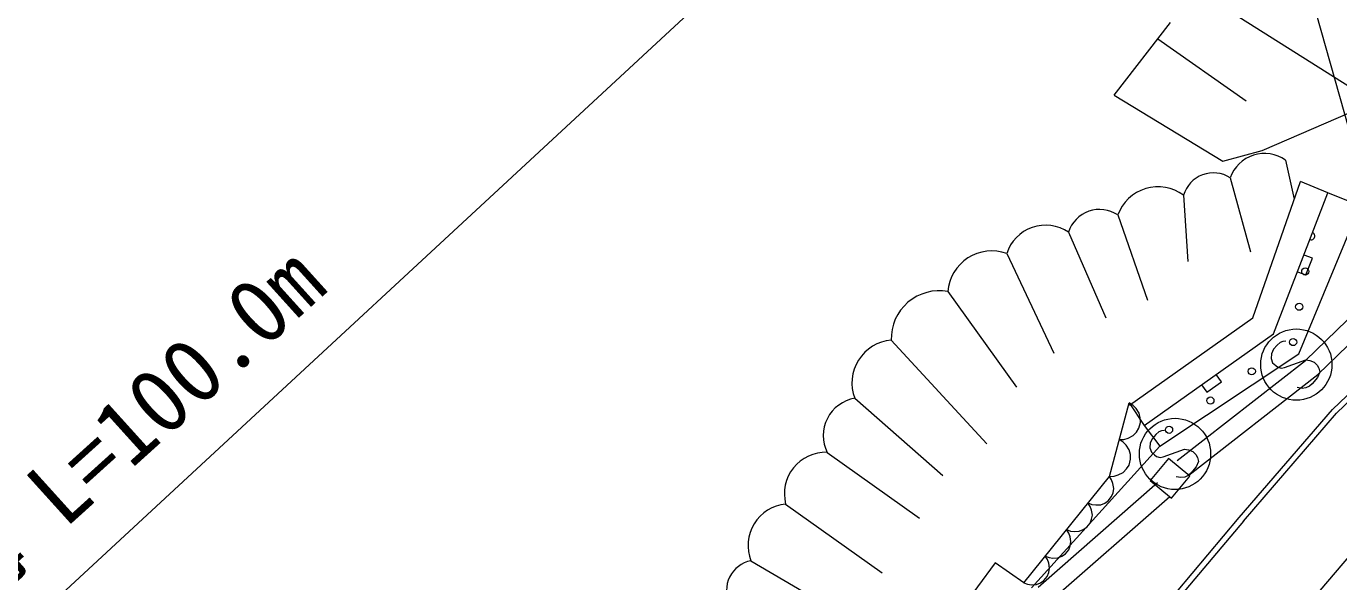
# Model space of a CAD drawing. Units: millimetres, scale not verified. Extents: x 40000 to 680000, y 20000 to 380000.
# Drawn here: x 100748 to 137392, y 305193 to 320703 of the extents above; entities that cross this region are included whole.
import ezdxf
from ezdxf.enums import TextEntityAlignment as Align

# ---------------------------------------------------------------- set-up
doc = ezdxf.new("R2010")
doc.units = ezdxf.units.MM
doc.header["$LTSCALE"] = 1000
doc.linetypes.add('CHAIN', pattern=[18.5, 12, -1.5, 3.5, -1.5])
doc.linetypes.add('DASHED', pattern=[7.5, 6, -1.5])
for name, color, linetype, lineweight in [('M-BMK', 2, 'CHAIN', 13), ('M-GBD', 7, 'Continuous', 13), ('M-STR-HTXT', 7, 'Continuous', 13)]:
    doc.layers.add(name, color=color, linetype=linetype, lineweight=lineweight)
doc.styles.add('ＭＳ ゴシック', font='')
doc.styles.get('ＭＳ ゴシック').set_extended_font_data('MS Gothic')

msp = doc.modelspace()

# ---------------------------------------------------------------- linework, layer by layer
at = {"layer": 'M-BMK'}
msp.add_line((140513, 309226), (121182, 286602), dxfattribs=at)
at = {"layer": 'M-GBD'}
for p, q in [((133311, 321787), (137924, 318871)), ((131121, 318776), (132691, 320806)), ((132341, 320353), (134811, 318619)), ((131121, 318776), (134154, 316932)), ((135254, 317236), (137728, 318300)), ((134154, 316932), (135254, 317236)), ((135903, 316967), (136150, 315879)), ((134362, 316471), (134932, 314403)), ((134997, 312562), (136320, 316370)), ((137090, 316049), (136320, 316370)), ((133057, 315986), (133176, 314139)), ((135574, 312113), (137090, 316049)), ((137991, 315685), (137090, 316049)), ((136279, 311552), (137991, 315685)), ((131220, 315434), (132053, 313058)), ((129847, 314953), (130886, 312565)), ((128121, 314354), (129438, 311575)), ((126482, 313294), (128391, 310628)), ((131553, 310127), (134997, 312562)), ((124899, 311939), (127567, 309041)), ((131957, 309555), (135574, 312113)), ((137220, 310000), (139482, 312181)), ((137329, 309897), (139580, 312067)), ((132396, 308975), (136279, 311552)), ((123877, 310315), (126337, 308161)), ((130988, 308134), (131542, 310188)), ((131542, 310188), (131957, 309555)), ((134615, 306985), (137220, 310000)), ((134728, 306887), (137329, 309897)), ((131957, 309555), (132396, 308975)), ((128810, 305026), (132396, 308975)), ((123107, 308806), (125686, 306970)), ((132634, 308634), (132128, 308017)), ((133232, 308143), (132634, 308634)), ((128596, 305166), (130988, 308134)), ((132128, 308017), (132725, 307527)), ((132725, 307527), (133232, 308143)), ((121949, 307361), (124646, 305444)), ((131252, 302987), (134615, 306985)), ((134728, 306887), (131366, 302890)), ((120981, 305777), (123805, 304127)), ((127803, 305721), (123591, 300021)), ((128596, 305166), (127803, 305721))]:
    msp.add_line(p, q, dxfattribs=at)
at = {"layer": 'M-GBD', "linetype": 'DASHED'}
for p, q in [((136462, 311370), (139329, 314147)), ((136804, 310977), (139675, 313758)), ((132882, 308577), (136462, 311370)), ((133202, 308167), (136804, 310977)), ((128995, 305044), (132335, 307964)), ((129337, 304652), (132677, 307572))]:
    msp.add_line(p, q, dxfattribs=at)
at = {"layer": 'M-GBD'}
for points in [[(136242, 313848), (136475, 313758), (136655, 314224), (136422, 314314)], [(135913, 311908), (135831, 311905), (135756, 311870), (135673, 311802), (135574, 311683), (135517, 311561), (135504, 311429), (135546, 311308), (135631, 311231), (135692, 311186), (135794, 311152), (135881, 311171), (136473, 311386), (136580, 311374), (136702, 311324), (136787, 311239), (136838, 311152), (136862, 311040), (136796, 310892), (136649, 310716), (136573, 310649), (136477, 310605), (136368, 310592), (136235, 310613)], [(133562, 310690), (133706, 310485), (134114, 310774), (133970, 310978)], [(131265, 309161), (131394, 309168), (131510, 309202), (131650, 309272), (131742, 309368), (131813, 309478), (131856, 309638), (131850, 309769), (131819, 309898), (131733, 310029), (131649, 310115), (131542, 310188)], [(132525, 309414), (132444, 309411), (132369, 309376), (132286, 309308), (132187, 309190), (132130, 309067), (132117, 308935), (132159, 308815), (132244, 308737), (132305, 308692), (132407, 308659), (132494, 308677), (133086, 308892), (133193, 308880), (133315, 308830), (133400, 308746), (133451, 308658), (133474, 308546), (133409, 308399), (133261, 308222), (133186, 308155), (133090, 308112), (132981, 308099), (132848, 308119)], [(130988, 308134), (131117, 308141), (131234, 308176), (131373, 308245), (131465, 308342), (131536, 308452), (131579, 308611), (131573, 308742), (131542, 308872), (131456, 309002), (131372, 309088), (131265, 309161)], [(130390, 307392), (130498, 307351), (130606, 307338), (130746, 307344), (130857, 307390), (130955, 307455), (131047, 307570), (131090, 307679), (131111, 307797), (131088, 307935), (131050, 308036), (130988, 308134)], [(129792, 306650), (129900, 306609), (130008, 306595), (130148, 306602), (130258, 306648), (130357, 306713), (130449, 306828), (130492, 306937), (130513, 307055), (130490, 307193), (130452, 307294), (130390, 307392)], [(129194, 305908), (129302, 305867), (129410, 305853), (129550, 305860), (129660, 305906), (129758, 305971), (129851, 306086), (129894, 306195), (129915, 306313), (129892, 306451), (129854, 306552), (129792, 306650)], [(128596, 305166), (128704, 305125), (128812, 305111), (128952, 305118), (129062, 305164), (129160, 305228), (129253, 305343), (129296, 305453), (129317, 305571), (129293, 305709), (129256, 305810), (129194, 305908)]]:
    msp.add_lwpolyline(points, dxfattribs=at)
for centre, radius in [((136457, 313856), 99.5), ((136287, 312871), 99.5), ((136207, 311256), 995), ((136118, 311885), 99.5), ((134964, 311069), 99.5), ((133809, 310252), 99.5), ((132820, 308762), 995), ((132654, 309436), 99.5)]:
    msp.add_circle(centre, radius, dxfattribs=at)
for centre, radius, start, end in [((135319, 316141), 1012, 54.7085, 160.9687), ((133892, 315739), 870, 57.2723, 163.5325), ((132346, 315021), 1199, 53.5925, 159.8527), ((130714, 314678), 909, 56.1728, 162.433), ((129208, 314006), 1142, 56.0105, 162.2707), ((136626, 314842), 99.5, 248.4829, 69.4035), ((127699, 313209), 1220, 69.7498, 176.01), ((126234, 311981), 1336, 79.312, 181.8333), ((124997, 310743), 1199, 94.7046, 200.9648), ((124058, 309271), 1059, 99.8078, 206.068), ((123070, 307650), 1157, 88.1848, 194.445), ((122059, 306206), 1160, 95.4247, 201.6849), ((121136, 304955), 837, 100.7136, 206.9738)]:
    msp.add_arc(centre, radius, start, end, dxfattribs=at)
at = {"layer": 'M-STR-HTXT'}
for p, q in [((65900, 271662), (142371, 342490)), ((138722, 314116), (132014, 337929))]:
    msp.add_line(p, q, dxfattribs=at)

# ---------------------------------------------------------------- texts
at = {"layer": 'M-STR-HTXT', "style": 'ＭＳ ゴシック'}
msp.add_text('側溝 L=100.0m', height=1833, rotation=42.1, dxfattribs=at).set_placement((97545, 302048), align=Align.BOTTOM_LEFT)

doc.saveas('drawing.dxf')
